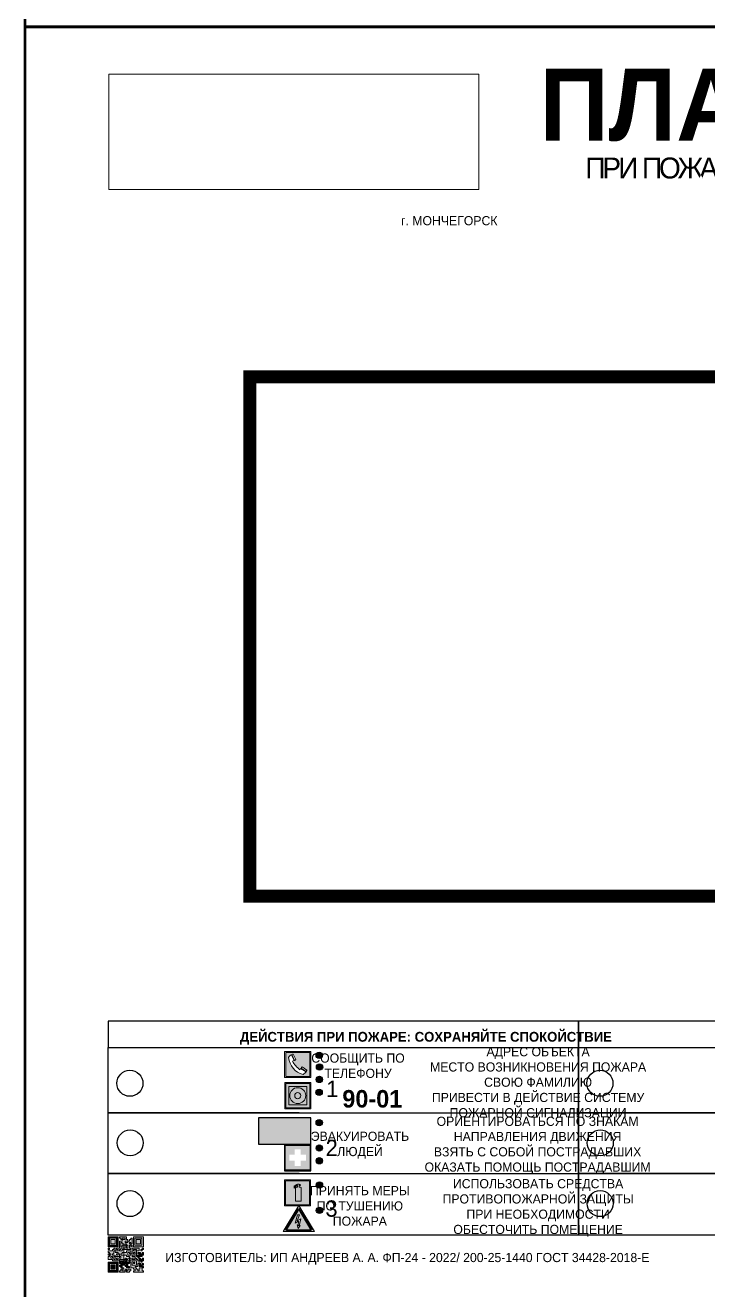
# Model space of a CAD drawing. Header units: millimetres. Extents: x 13810 to 67229, y 12374 to 21950.
# Drawn here: x 36059.4 to 36268.4, y 19095.8 to 19483 of the extents above; entities that cross this region are included whole.
import ezdxf

# ---------------------------------------------------------------- set-up
doc = ezdxf.new("R2010")
doc.units = ezdxf.units.MM
doc.styles.add('обычный', font='arial.ttf')
picture_1 = doc.add_image_def('image1.jpg', size_in_pixel=(337, 105))

# ---------------------------------------------------------------- blocks, each defined once
blk = doc.blocks.new('A$C3E6D3DDE')
at = {"lineweight": 5}
h = blk.add_hatch(color=40, dxfattribs=at)
h.paths.add_polyline_path([(24.1, 1.45), (16.46, -11.35), (31.74, -11.35)])
h.paths.add_polyline_path([(24.09, -0.46), (30.03, -10.41), (18.14, -10.41)], flags=16)
h.paths.add_polyline_path([(24.54, -3.08), (23.41, -6.02), (25.13, -5.01), (24.33, -8.5), (24.82, -8.27), (23.79, -9.86), (23.4, -8.04), (23.8, -8.43), (24.04, -6.29), (22.39, -7.25), (23.44, -3.08)], flags=0)
h = blk.add_hatch(color=256, dxfattribs=at)
h.paths.add_polyline_path([(24.37, 0.03, 0.567511), (23.82, 0.03), (17.59, -10.4, 0.582454), (17.86, -10.88), (30.32, -10.88, 0.582149), (30.6, -10.4)])
h.paths.add_polyline_path([(24.09, -0.46), (18.14, -10.41), (30.03, -10.41)], flags=16)
h.paths.add_polyline_path([(24.54, -3.08), (23.41, -6.02), (25.13, -5.01), (24.33, -8.5), (24.82, -8.27), (23.79, -9.86), (23.4, -8.04), (23.8, -8.43), (24.04, -6.29), (22.39, -7.25), (23.44, -3.08)], flags=0)
h = blk.add_hatch(color=40, dxfattribs=at)
h.paths.add_polyline_path([(24.09, -0.46), (18.14, -10.41), (30.03, -10.41)])
h.paths.add_polyline_path([(24.82, -8.27), (23.79, -9.86), (23.4, -8.04), (23.8, -8.43), (24.04, -6.29), (22.39, -7.25), (23.44, -3.08), (24.54, -3.08), (23.41, -6.02), (25.13, -5.01), (24.33, -8.5)], flags=16)
at = {"color": 40, "lineweight": 5}
for p, q in [((16.46, -11.35), (24.1, 1.45)), ((24.1, 1.45), (31.74, -11.35))]:
    blk.add_line(p, q, dxfattribs=at)
at = {"lineweight": 5}
for p, q in [((17.59, -10.4), (23.82, 0.03)), ((24.37, 0.03), (30.6, -10.4)), ((18.14, -10.41), (24.09, -0.46)), ((23.44, -3.08), (22.39, -7.25)), ((23.41, -6.02), (24.54, -3.08)), ((25.13, -5.01), (23.41, -6.02)), ((24.54, -3.08), (23.44, -3.08)), ((24.09, -0.46), (30.03, -10.41)), ((24.33, -8.5), (25.13, -5.01)), ((17.86, -10.88), (30.32, -10.88)), ((18.14, -10.41), (30.03, -10.41)), ((22.39, -7.25), (24.04, -6.29)), ((23.8, -8.43), (23.4, -8.04)), ((23.4, -8.04), (23.79, -9.86)), ((23.79, -9.86), (24.82, -8.27)), ((24.04, -6.29), (23.8, -8.43)), ((24.82, -8.27), (24.33, -8.5))]:
    blk.add_line(p, q, dxfattribs=at)
at = {"color": 50, "lineweight": 5}
blk.add_line((31.74, -11.35), (16.46, -11.35), dxfattribs=at)
blk = doc.blocks.new('A$C456E1F9C')
at = {"lineweight": 5}
h = blk.add_hatch(color=242, dxfattribs=at)
h.paths.add_polyline_path([(0.51, -1.47), (0.51, -13.26), (12.29, -13.26), (12.29, -1.47)])
h.paths.add_polyline_path([(5.42, -4.95, -0.254479), (4.78, -5.4), (3.52, -2.53, -0.209735), (4.23, -2.4)], flags=16)
h.paths.add_polyline_path([(8.53, -8.6), (10.87, -10.17), (10.54, -10.76), (8.03, -9.13, -0.192251)], flags=16)
h.paths.add_polyline_path([(4.61, -5.49, 0.005518), (3.87, -5.72, 0.128647), (7.49, -10.01, 0.00809), (7.83, -9.33), (10.47, -10.97, -0.16736), (8.99, -12.25, -0.327862), (1.95, -3.95, -0.166952), (3.36, -2.62)], flags=16)
at = {"color": 242, "lineweight": 5}
for p, q in [((0, -13.77), (0, -0.97)), ((12.8, -0.97), (0, -0.97)), ((4.61, -5.49), (3.36, -2.62)), ((3.52, -2.53), (4.78, -5.4)), ((4.23, -2.4), (5.42, -4.95)), ((12.8, -13.77), (12.8, -0.97)), ((7.83, -9.33), (10.47, -10.97)), ((8.03, -9.13), (10.54, -10.76)), ((10.81, -10.12), (8.53, -8.6)), ((10.54, -10.76), (10.8, -10.3)), ((10.8, -10.3), (10.81, -10.12)), ((0, -13.77), (12.8, -13.77))]:
    blk.add_line(p, q, dxfattribs=at)
blk.add_lwpolyline([(0.51, -1.47), (12.29, -1.47), (12.29, -13.26), (0.51, -13.26)], close=True, dxfattribs=at)
for centre, radius, start, end in [((4.59, -5.34), 2.99, 114.28453, 152.19739), ((11.12, -3.31), 9.19, 183.99153, 256.60086), ((4.02, -3.27), 0.891, 76.32839, 123.70924), ((14.98, -39.1), 35.17, 107.14873, 108.41345), ((13.86, -0.94), 11.08, 205.55365, 234.87622), ((4.68, -4.59), 0.824, 276.9621, 334.07228), ((-13.31, 0.8), 23.44, 332.54871, 334.40268), ((8.94, -9.5), 0.989, 114.40924, 157.93883), ((7.87, -9.46), 3, 291.92908, 329.9329)]:
    blk.add_arc(centre, radius, start, end, dxfattribs=at)
blk = doc.blocks.new('A$C54414219')
at = {"true_color": 0xffffff}
h = blk.add_hatch(color=7, dxfattribs=at)
h.paths.add_polyline_path([(2.39, -9.45), (2.39, -18.3), (11.23, -18.3), (11.23, -9.45)], flags=0)
h.paths.add_polyline_path([(10.71, -13.87, -1), (2.92, -13.87, -1)], flags=0)
h.paths.add_polyline_path([(8.3, -13.87, -1), (5.33, -13.87, -1)], flags=0)
h.paths.add_polyline_path([(0.41, -7.47), (0.41, -20.27), (13.21, -20.27), (13.21, -7.47)])
h.paths.add_polyline_path([(0.92, -19.77), (12.71, -19.77), (12.71, -7.98), (0.92, -7.98)], flags=16)
h.paths.add_polyline_path([(11.23, -9.45), (11.23, -18.3), (2.39, -18.3), (2.39, -9.45)], flags=0)
at = {"lineweight": 5}
h = blk.add_hatch(color=242, dxfattribs=at)
h.paths.add_polyline_path([(12.71, -7.98), (0.92, -7.98), (0.92, -19.77), (12.71, -19.77)])
h.paths.add_polyline_path([(11.23, -18.3), (2.39, -18.3), (2.39, -9.45), (11.23, -9.45)], flags=16)
h.paths.add_polyline_path([(10.71, -13.87, -1), (2.92, -13.87, -1)], flags=0)
h.paths.add_polyline_path([(8.3, -13.87, -1), (5.33, -13.87, -1)], flags=0)
at = {"true_color": 0xffffff}
h = blk.add_hatch(color=7, dxfattribs=at)
h.paths.add_polyline_path([(2.39, -9.45), (2.39, -18.3), (11.23, -18.3), (11.23, -9.45)])
h.paths.add_polyline_path([(10.71, -13.87, -1), (2.92, -13.87, -1)], flags=16)
h.paths.add_polyline_path([(8.3, -13.87, -1), (5.33, -13.87, -1)], flags=0)
at = {"lineweight": 5}
h = blk.add_hatch(color=242, dxfattribs=at)
h.paths.add_polyline_path([(2.92, -13.87, 1), (10.71, -13.87, 1)])
h.paths.add_polyline_path([(8.3, -13.87, -1), (5.33, -13.87, -1)], flags=16)
at = {"color": 242, "lineweight": 5}
for p, q in [((0.41, -20.27), (0.41, -7.47)), ((0.41, -7.47), (13.21, -7.47)), ((0.41, -7.47), (13.21, -7.47)), ((13.21, -20.27), (13.21, -7.47)), ((0.41, -20.27), (13.21, -20.27))]:
    blk.add_line(p, q, dxfattribs=at)
for points in [[(0.92, -7.98), (12.71, -7.98), (12.71, -19.77), (0.92, -19.77)], [(2.39, -9.45), (11.23, -9.45), (11.23, -18.3), (2.39, -18.3)]]:
    blk.add_lwpolyline(points, close=True, dxfattribs=at)
for radius in [3.89, 1.49]:
    blk.add_circle((6.81, -13.87), radius, dxfattribs=at)
blk = doc.blocks.new('A$C32E8229D')
at = {"true_color": 0xffffff}
blk.add_hatch(color=7, dxfattribs=at).paths.add_polyline_path([(0, 0), (0, -8), (16, -8), (16, 0)])
h = blk.add_hatch(color=126)
h.paths.add_polyline_path([(0.2, -0.2), (15.8, -0.2), (15.8, -7.8), (0.2, -7.8)])
h.paths.add_polyline_path([(13.49, -2.05), (12.08, -2.05), (11.37, -2.63, 0.162397), (11.29, -2.84), (11.29, -3.63), (10.35, -3.63), (10.35, -4.05), (11.68, -4.05), (11.68, -3.48), (12.26, -4.28), (11.29, -5.1), (11.29, -6.78), (11.85, -6.78), (11.85, -5.44), (12.8, -4.64), (12.8, -5.94), (14.46, -5.94), (14.46, -5.39), (13.45, -5.39), (13.45, -3.97), (12.46, -2.59), (13.15, -2.59), (13.69, -3.34), (14.18, -3)], flags=16)
h.paths.add_polyline_path([(10.74, -1.82, 1), (11.8, -1.82, 1)], flags=16)
h.paths.add_polyline_path([(9.39, -3.59), (5.99, -3.59), (6.56, -3.03), (5.91, -3.03), (5.1, -3.83), (5.91, -4.64), (6.56, -4.64), (5.99, -4.09), (9.39, -4.09)], flags=16)
h.paths.add_polyline_path([(4.29, -1.08), (1.72, -1.08), (1.72, -6.6), (4.29, -6.6)], flags=16)
at = {"color": 126}
blk.add_lwpolyline([(16, -8), (0, -8), (0, 0), (16, 0)], close=True, dxfattribs=at)
blk = doc.blocks.new('A$C18900ED3')
h = blk.add_hatch(color=126)
h.paths.add_polyline_path([(-0.18, -0.18), (-7.02, -0.18), (-7.02, -7.02), (-0.18, -7.02)])
h.paths.add_polyline_path([(-5.89, -4.46), (-5.89, -2.77), (-4.46, -2.77), (-4.46, -1.31), (-2.77, -1.31), (-2.77, -2.77), (-1.33, -2.77), (-1.33, -4.46), (-2.77, -4.46), (-2.77, -5.89), (-4.46, -5.89), (-4.46, -4.46)], flags=16)
at = {"color": 126}
for p, q in [((-7.2, 0), (-7.2, -7.2)), ((0, 0), (-7.2, 0)), ((0, -7.2), (0, 0)), ((-7.02, -7.02), (-7.02, -0.18)), ((-7.02, -0.18), (-0.18, -0.18)), ((-0.18, -0.18), (-0.18, -7.02)), ((-7.2, -7.2), (0, -7.2)), ((-0.18, -7.02), (-7.02, -7.02))]:
    blk.add_line(p, q, dxfattribs=at)
blk = doc.blocks.new('A$C3AD82952')
at = {"true_color": 0xf5f5ff}
h = blk.add_hatch(color=7, dxfattribs=at)
h.dxf.hatch_style = 1
h.paths.add_polyline_path([(8.21, 8.73, 0.414214), (7.89, 9.05), (7.22, 9.05), (7.22, 9.92), (7.59, 9.92, 1), (7.57, 10.36), (7.22, 10.36), (7.22, 10.6), (6.43, 10.6), (6.43, 10.36), (6.01, 10.36), (4.74, 9.59), (4.74, 8.69), (4.98, 8.73), (4.98, 9.26), (6.12, 9.91), (6.43, 9.91), (6.43, 9.05), (5.76, 9.05, 0.414214), (5.44, 8.73), (5.44, 2.2), (8.21, 2.2)], flags=0)
h.paths.add_polyline_path([(12.8, 12.8), (0, 12.8), (0, 0), (12.8, 0)])
h.paths.add_polyline_path([(0.51, 12.29), (12.29, 12.29), (12.29, 0.51), (0.51, 0.51)], flags=16)
h.paths.add_polyline_path([(4.74, 9.59), (6.01, 10.36), (6.43, 10.36), (6.43, 10.6), (7.22, 10.6), (7.22, 10.36), (7.59, 10.36, -0.94586), (7.59, 9.92), (7.22, 9.92), (7.22, 9.05), (7.89, 9.05, -0.414214), (8.21, 8.73), (8.21, 2.2), (5.44, 2.2), (5.44, 8.73, -0.414214), (5.76, 9.05), (6.43, 9.05), (6.43, 9.91), (6.12, 9.91), (4.98, 9.26), (4.98, 8.73), (4.74, 8.69)], flags=0)
h = blk.add_hatch(color=242)
h.dxf.hatch_style = 1
h.paths.add_polyline_path([(12.29, 12.29), (0.51, 12.29), (0.51, 0.51), (12.29, 0.51)])
h.paths.add_polyline_path([(4.74, 8.69), (4.74, 9.59), (6.01, 10.36), (6.43, 10.36), (6.43, 10.6), (7.22, 10.6), (7.22, 10.36), (7.59, 10.36, -0.94586), (7.59, 9.92), (7.22, 9.92), (7.22, 9.05), (7.89, 9.05, -0.414214), (8.21, 8.73), (8.21, 2.2), (5.44, 2.2), (5.44, 8.73, -0.414214), (5.76, 9.05), (6.43, 9.05), (6.43, 9.91), (6.12, 9.91), (4.98, 9.26), (4.98, 8.73)], flags=16)
h = blk.add_hatch(color=7, dxfattribs=at)
h.dxf.hatch_style = 1
h.paths.add_polyline_path([(8.21, 8.73, 0.414214), (7.89, 9.05), (7.22, 9.05), (7.22, 9.92), (7.59, 9.92, 1), (7.57, 10.36), (7.22, 10.36), (7.22, 10.6), (6.43, 10.6), (6.43, 10.36), (6.01, 10.36), (4.74, 9.59), (4.74, 8.69), (4.98, 8.73), (4.98, 9.26), (6.12, 9.91), (6.43, 9.91), (6.43, 9.05), (5.76, 9.05, 0.414214), (5.44, 8.73), (5.44, 2.2), (8.21, 2.2)])
at = {"color": 242, "lineweight": 5}
for p, q in [((0, 0), (0, 12.8)), ((0, 12.8), (12.8, 12.8)), ((12.8, 0), (12.8, 12.8)), ((6.01, 10.36), (4.74, 9.59)), ((4.74, 9.59), (4.74, 8.69)), ((4.74, 8.69), (4.98, 8.73)), ((4.98, 9.26), (6.12, 9.91)), ((4.98, 8.73), (4.98, 9.26)), ((5.44, 2.2), (5.44, 8.73)), ((5.76, 9.05), (6.43, 9.05)), ((6.01, 10.36), (6.43, 10.36)), ((6.12, 9.91), (6.43, 9.91)), ((7.22, 10.6), (6.43, 10.6)), ((6.43, 10.6), (6.43, 10.36)), ((6.43, 9.91), (6.43, 9.05)), ((7.22, 10.36), (7.22, 10.6)), ((7.59, 10.36), (7.22, 10.36)), ((7.22, 9.05), (7.22, 9.92)), ((7.59, 9.92), (7.22, 9.92)), ((7.89, 9.05), (7.22, 9.05)), ((8.21, 2.2), (8.21, 8.73)), ((0, 0), (12.8, 0)), ((5.44, 2.2), (8.21, 2.2))]:
    blk.add_line(p, q, dxfattribs=at)
blk.add_lwpolyline([(0.51, 12.29), (12.29, 12.29), (12.29, 0.51), (0.51, 0.51)], close=True, dxfattribs=at)
for centre, radius, start, end in [((5.76, 8.73), 0.32, 90, 180), ((7.58, 10.14), 0.223, 273.18746, 86.81254), ((7.89, 8.73), 0.32, 0, 90)]:
    blk.add_arc(centre, radius, start, end, dxfattribs=at)
blk = doc.blocks.new('QR')
at = {"lineweight": 0}
h = blk.add_hatch(color=256, dxfattribs=at)
h.dxf.hatch_style = 1
h.paths.add_polyline_path([(9241.16, 2687.38), (9242.01, 2687.38), (9242.01, 2687.83), (9241.59, 2687.83), (9241.59, 2688.68), (9239.45, 2688.68), (9239.45, 2688.25), (9239.86, 2688.25), (9239.86, 2687.83), (9240.29, 2687.83), (9240.29, 2688.25), (9241.16, 2688.25), (9241.16, 2687.83), (9240.29, 2687.83), (9240.29, 2687.38), (9239.45, 2687.38), (9239.45, 2685.22), (9238.57, 2685.22), (9238.57, 2684.8), (9239.02, 2684.8), (9239.02, 2684.37), (9238.13, 2684.37), (9238.13, 2683.92), (9239.02, 2683.92), (9239.02, 2683.5), (9239.44, 2683.5), (9239.44, 2682.64), (9239.87, 2682.64), (9239.87, 2682.18), (9239.44, 2682.18), (9239.44, 2682.64), (9238.13, 2682.64), (9238.13, 2681.76), (9237.71, 2681.76), (9237.71, 2682.64), (9238.13, 2682.64), (9238.13, 2683.07), (9237.27, 2683.07), (9237.27, 2683.51), (9237.71, 2683.51), (9237.71, 2684.37), (9238.13, 2684.37), (9238.13, 2685.22), (9237.71, 2685.22), (9237.71, 2684.8), (9237.28, 2684.8), (9237.28, 2684.38), (9235.98, 2684.38), (9235.98, 2683.92), (9236.4, 2683.92), (9236.4, 2683.49), (9236.84, 2683.49), (9236.84, 2683.07), (9236.4, 2683.07), (9236.4, 2682.64), (9235.98, 2682.64), (9235.98, 2681.76), (9237.29, 2681.76), (9237.29, 2681.33), (9239.43, 2681.33), (9239.43, 2681.76), (9240.74, 2681.76), (9240.74, 2683.05), (9239.87, 2683.05), (9239.87, 2683.5), (9240.29, 2683.5), (9240.29, 2683.91), (9240.74, 2683.91), (9240.74, 2684.81), (9240.29, 2684.81), (9240.29, 2684.79), (9240.29, 2684.37), (9239.45, 2684.37), (9239.45, 2684.8), (9239.87, 2684.8), (9239.87, 2685.21), (9240.74, 2685.21), (9240.74, 2686.1), (9240.29, 2686.1), (9240.29, 2685.64), (9239.86, 2685.64), (9239.86, 2686.95), (9240.29, 2686.95), (9240.29, 2686.52), (9240.74, 2686.52), (9240.74, 2686.1), (9241.16, 2686.1), (9241.16, 2686.53), (9241.59, 2686.53), (9241.59, 2686.1), (9242.02, 2686.1), (9242.02, 2685.21), (9241.59, 2685.21), (9241.59, 2686.1), (9241.16, 2686.1), (9241.16, 2685.21), (9240.74, 2685.21), (9240.74, 2684.81), (9242.89, 2684.81), (9242.89, 2685.22), (9242.47, 2685.22), (9242.47, 2686.11), (9242.89, 2686.11), (9242.89, 2686.52), (9242.46, 2686.52), (9242.46, 2686.95), (9242.89, 2686.95), (9242.89, 2686.52), (9243.32, 2686.52), (9243.32, 2688.26), (9242.9, 2688.26), (9242.9, 2687.83), (9242.47, 2687.83), (9242.47, 2687.38), (9242.01, 2687.38), (9242.01, 2686.94), (9241.16, 2686.94)])
h.paths.add_polyline_path([(9239.02, 2682.18), (9239.02, 2681.76), (9238.54, 2681.76), (9238.54, 2682.18)], flags=16)
h.paths.add_polyline_path([(9237.27, 2682.65), (9237.27, 2682.19), (9236.83, 2682.19), (9236.83, 2682.65)], flags=16)
h = blk.add_hatch(color=256, dxfattribs=at)
h.dxf.hatch_style = 1
h.paths.add_polyline_path([(9238.15, 2687.83), (9236.83, 2687.83), (9236.83, 2686.52), (9238.15, 2686.52)], flags=0)
h.paths.add_polyline_path([(9239.01, 2685.65), (9239.01, 2688.68), (9235.98, 2688.68), (9235.98, 2685.65)])
h.paths.add_polyline_path([(9236.41, 2686.1), (9236.41, 2688.26), (9238.56, 2688.26), (9238.56, 2686.1)], flags=16)
h.paths.add_polyline_path([(9236.83, 2686.52), (9236.83, 2687.83), (9238.15, 2687.83), (9238.15, 2686.52)], flags=0)
h = blk.add_hatch(color=256, dxfattribs=at)
h.dxf.hatch_style = 1
h.paths.add_polyline_path([(9238.15, 2686.52), (9238.15, 2687.83), (9236.83, 2687.83), (9236.83, 2686.52)])
h.paths.add_polyline_path([(9245.91, 2686.52), (9245.91, 2687.83), (9244.59, 2687.83), (9244.59, 2686.52)], flags=0)
h.paths.add_polyline_path([(9246.77, 2685.65), (9246.77, 2688.68), (9243.74, 2688.68), (9243.74, 2685.65)])
h.paths.add_polyline_path([(9244.17, 2686.1), (9244.17, 2688.26), (9246.32, 2688.26), (9246.32, 2686.1)], flags=16)
h.paths.add_polyline_path([(9244.59, 2686.52), (9244.59, 2687.83), (9245.91, 2687.83), (9245.91, 2686.52)], flags=0)
h = blk.add_hatch(color=256, dxfattribs=at)
h.dxf.hatch_style = 1
h.paths.add_polyline_path([(9240.75, 2681.76), (9240.75, 2681.35), (9241.17, 2681.35), (9241.17, 2681.76)])
h.paths.add_polyline_path([(9241.6, 2682.18), (9241.17, 2682.18), (9241.17, 2681.76), (9241.6, 2681.76)])
h.paths.add_polyline_path([(9242.47, 2681.34), (9242.47, 2682.19), (9242.02, 2682.19), (9242.02, 2681.76), (9241.6, 2681.76), (9241.6, 2681.34)])
h.paths.add_polyline_path([(9239.87, 2678.3), (9239.44, 2678.3), (9239.44, 2677.89), (9241.17, 2677.89), (9241.17, 2678.3), (9240.28, 2678.3), (9240.28, 2678.73), (9239.87, 2678.73)])
h.paths.add_polyline_path([(9240.75, 2678.73), (9240.75, 2679.19), (9240.28, 2679.19), (9240.28, 2678.73)])
h.paths.add_polyline_path([(9241.6, 2678.73), (9241.17, 2678.73), (9241.17, 2678.3), (9241.6, 2678.3)])
h.paths.add_polyline_path([(9242.02, 2678.3), (9241.6, 2678.3), (9241.6, 2677.89), (9242.48, 2677.89), (9242.48, 2678.31), (9242.9, 2678.31), (9242.9, 2678.73), (9242.02, 2678.73)])
h.paths.add_polyline_path([(9246.36, 2684.37), (9246.36, 2684.79), (9245.93, 2684.79), (9245.93, 2684.37)])
h.paths.add_polyline_path([(9246.78, 2685.2), (9246.36, 2685.2), (9246.36, 2684.79), (9246.78, 2684.79)])
h.paths.add_polyline_path([(9245.91, 2687.83), (9244.59, 2687.83), (9244.59, 2686.52), (9245.91, 2686.52)])
h = blk.add_hatch(color=256, dxfattribs=at)
h.dxf.hatch_style = 1
h.paths.add_polyline_path([(9243.32, 2686.11), (9242.89, 2686.11), (9242.89, 2685.64), (9243.32, 2685.64)])
h.paths.add_polyline_path([(9239.02, 2683.07), (9239.02, 2683.5), (9238.56, 2683.5), (9238.56, 2683.07)])
h.paths.add_polyline_path([(9236.4, 2684.8), (9236.4, 2685.22), (9235.98, 2685.22), (9235.98, 2684.8)])
h.paths.add_polyline_path([(9236.4, 2683.07), (9236.4, 2683.49), (9235.98, 2683.49), (9235.98, 2683.07)])
h = blk.add_hatch(color=256, dxfattribs=at)
h.dxf.hatch_style = 1
h.paths.add_polyline_path([(9243.32, 2682.64), (9243.32, 2683.07), (9244.62, 2683.07), (9244.62, 2684.37), (9243.74, 2684.37), (9243.74, 2684.8), (9244.62, 2684.8), (9244.62, 2684.37), (9245.48, 2684.37), (9245.48, 2685.22), (9243.32, 2685.22), (9243.32, 2683.5), (9242.89, 2683.5), (9242.89, 2683.06), (9242.01, 2683.06), (9242.01, 2683.91), (9242.47, 2683.91), (9242.47, 2683.5), (9242.89, 2683.5), (9242.89, 2684.38), (9241.59, 2684.38), (9241.59, 2683.91), (9240.74, 2683.91), (9240.74, 2683.05), (9241.59, 2683.05), (9241.59, 2682.64), (9242.47, 2682.64), (9242.47, 2682.19), (9242.91, 2682.19), (9242.91, 2681.34), (9242.48, 2681.34), (9242.48, 2680.91), (9242.91, 2680.91), (9242.91, 2679.17), (9243.75, 2679.17), (9243.75, 2678.73), (9244.2, 2678.73), (9244.2, 2678.3), (9243.75, 2678.3), (9243.75, 2677.88), (9246.78, 2677.88), (9246.78, 2678.3), (9246.35, 2678.3), (9246.35, 2679.19), (9245.48, 2679.19), (9245.48, 2678.31), (9245.05, 2678.31), (9245.05, 2678.73), (9244.62, 2678.73), (9244.62, 2679.19), (9244.2, 2679.19), (9244.2, 2679.61), (9245.05, 2679.61), (9245.05, 2680.46), (9245.48, 2680.46), (9245.48, 2681.34), (9245.04, 2681.34), (9245.04, 2681.76), (9244.63, 2681.76), (9244.63, 2682.19), (9244.21, 2682.19), (9244.21, 2681.76), (9243.32, 2681.76), (9243.32, 2682.19), (9244.21, 2682.19), (9244.21, 2682.64)])
h.paths.add_polyline_path([(9243.75, 2683.49), (9243.75, 2683.92), (9244.21, 2683.92), (9244.21, 2683.49)], flags=16)
h.paths.add_polyline_path([(9243.32, 2681.34), (9244.63, 2681.34), (9244.63, 2680.04), (9243.32, 2680.04)], flags=16)
h.paths.add_polyline_path([(9243.76, 2680.89), (9244.18, 2680.89), (9244.18, 2680.48), (9243.76, 2680.48)], flags=0)
h = blk.add_hatch(color=256, dxfattribs=at)
h.dxf.hatch_style = 1
h.paths.add_polyline_path([(9246.36, 2683.07), (9246.78, 2683.07), (9246.78, 2683.92), (9246.36, 2683.92), (9246.36, 2683.49), (9245.92, 2683.49), (9245.92, 2683.92), (9245.06, 2683.92), (9245.06, 2683.49), (9245.48, 2683.49), (9245.48, 2683.07), (9244.62, 2683.07), (9244.62, 2682.65), (9245.05, 2682.65), (9245.05, 2682.18), (9245.48, 2682.18), (9245.48, 2682.65), (9246.36, 2682.65)])
h.paths.add_polyline_path([(9246.78, 2682.18), (9246.36, 2682.18), (9246.36, 2681.75), (9245.92, 2681.75), (9245.92, 2682.18), (9245.48, 2682.18), (9245.48, 2681.34), (9245.48, 2681.34), (9245.94, 2681.34), (9245.94, 2680.91), (9246.36, 2680.91), (9246.36, 2681.34), (9246.78, 2681.34)])
h = blk.add_hatch(color=256, dxfattribs=at)
h.dxf.hatch_style = 1
h.paths.add_polyline_path([(9235.98, 2680.9), (9235.98, 2677.86), (9239.02, 2677.86), (9239.02, 2680.9)])
h.paths.add_polyline_path([(9238.57, 2680.48), (9238.57, 2678.32), (9236.41, 2678.32), (9236.41, 2680.48)], flags=16)
h.paths.add_polyline_path([(9238.15, 2680.05), (9238.15, 2678.74), (9236.83, 2678.74), (9236.83, 2680.05)], flags=0)
h = blk.add_hatch(color=256, dxfattribs=at)
h.dxf.hatch_style = 1
h.paths.add_polyline_path([(9238.15, 2680.05), (9236.83, 2680.05), (9236.83, 2678.74), (9238.15, 2678.74)])
h = blk.add_hatch(color=256, dxfattribs=at)
h.dxf.hatch_style = 1
h.paths.add_polyline_path([(9242.02, 2680.46), (9242.48, 2680.46), (9242.48, 2680.91), (9241.58, 2680.91), (9241.58, 2681.35), (9241.17, 2681.35), (9241.17, 2680.91), (9240.75, 2680.91), (9240.75, 2681.33), (9239.43, 2681.33), (9239.43, 2680.46), (9239.86, 2680.46), (9239.86, 2680.92), (9240.3, 2680.92), (9240.3, 2680.46), (9239.86, 2680.46), (9239.86, 2680.04), (9239.44, 2680.04), (9239.44, 2679.62), (9239.86, 2679.62), (9239.86, 2679.19), (9240.29, 2679.19), (9240.29, 2680.03), (9241.18, 2680.03), (9241.18, 2680.47), (9241.6, 2680.47), (9241.6, 2680.03), (9241.18, 2680.03), (9241.18, 2679.61), (9241.6, 2679.61), (9241.6, 2679.19), (9242.47, 2679.19), (9242.47, 2679.6), (9242.02, 2679.6)])
h = blk.add_hatch(color=256, dxfattribs=at)
h.dxf.hatch_style = 1
h.paths.add_polyline_path([(9244.18, 2680.48), (9244.18, 2680.89), (9243.76, 2680.89), (9243.76, 2680.48)])
h = blk.add_hatch(color=256, dxfattribs=at)
h.dxf.hatch_style = 1
h.paths.add_polyline_path([(9245.93, 2680.04), (9245.93, 2680.46), (9245.48, 2680.46), (9245.48, 2679.62), (9246.35, 2679.62), (9246.35, 2680.04)])
h.paths.add_polyline_path([(9246.78, 2680.04), (9246.78, 2680.46), (9246.35, 2680.46), (9246.35, 2680.04)])
h.paths.add_polyline_path([(9246.78, 2679.18), (9246.78, 2679.62), (9246.35, 2679.62), (9246.35, 2679.18)])
for points in [[(9237.71, 2685.22), (9238.13, 2685.22), (9238.13, 2684.37), (9237.71, 2684.37), (9237.71, 2683.51), (9237.27, 2683.51), (9237.27, 2683.07), (9238.13, 2683.07), (9238.13, 2682.64), (9237.71, 2682.64), (9237.71, 2681.76), (9238.13, 2681.76), (9238.13, 2682.64), (9239.44, 2682.64), (9239.44, 2683.5), (9239.02, 2683.5), (9239.02, 2683.07), (9238.56, 2683.07), (9238.56, 2683.5), (9239.02, 2683.5), (9239.02, 2683.92), (9238.13, 2683.92), (9238.13, 2684.37), (9239.02, 2684.37), (9239.02, 2684.8), (9238.57, 2684.8), (9238.57, 2685.22), (9239.45, 2685.22), (9239.45, 2687.38), (9240.29, 2687.38), (9240.29, 2687.83), (9239.86, 2687.83), (9239.86, 2688.25), (9239.45, 2688.25), (9239.45, 2688.68), (9241.59, 2688.68), (9241.59, 2687.83), (9242.01, 2687.83), (9242.01, 2687.38), (9242.47, 2687.38), (9242.47, 2687.83), (9242.9, 2687.83), (9242.9, 2688.26), (9243.32, 2688.26), (9243.32, 2686.52), (9242.89, 2686.52), (9242.89, 2686.11), (9243.32, 2686.11), (9243.32, 2685.64), (9242.89, 2685.64), (9242.89, 2686.11), (9242.47, 2686.11), (9242.47, 2685.22), (9242.89, 2685.22), (9242.89, 2684.81), (9240.74, 2684.81), (9240.74, 2683.91), (9241.59, 2683.91), (9241.59, 2684.38), (9242.89, 2684.38), (9242.89, 2683.5), (9242.47, 2683.5), (9242.47, 2683.91), (9242.01, 2683.91), (9242.01, 2683.06), (9242.89, 2683.06), (9242.89, 2683.5), (9243.32, 2683.5), (9243.32, 2685.22), (9245.48, 2685.22), (9245.48, 2684.37), (9244.62, 2684.37), (9244.62, 2683.07), (9245.48, 2683.07), (9245.48, 2683.49), (9245.06, 2683.49), (9245.06, 2683.92), (9245.92, 2683.92), (9245.92, 2683.49), (9246.36, 2683.49), (9246.36, 2683.92), (9246.78, 2683.92), (9246.78, 2683.07), (9246.36, 2683.07), (9246.36, 2682.65), (9245.48, 2682.65), (9245.48, 2682.18), (9245.92, 2682.18), (9245.92, 2681.75), (9246.36, 2681.75), (9246.36, 2682.18), (9246.78, 2682.18), (9246.78, 2681.34), (9246.36, 2681.34), (9246.36, 2680.91), (9245.94, 2680.91), (9245.94, 2681.34), (9245.48, 2681.34), (9245.48, 2680.46), (9245.93, 2680.46), (9245.93, 2680.04), (9246.35, 2680.04), (9246.35, 2680.46), (9246.78, 2680.46), (9246.78, 2680.04), (9246.78, 2680.04), (9246.35, 2680.04), (9246.35, 2679.62), (9246.78, 2679.62), (9246.78, 2679.18), (9246.35, 2679.18), (9246.35, 2678.3), (9246.78, 2678.3), (9246.78, 2677.88), (9243.75, 2677.88), (9243.75, 2678.3), (9244.2, 2678.3), (9244.2, 2678.73), (9243.75, 2678.73), (9243.75, 2679.17), (9242.91, 2679.17), (9242.91, 2680.91), (9242.48, 2680.91), (9242.48, 2680.46), (9242.02, 2680.46), (9242.02, 2679.6), (9242.47, 2679.6), (9242.47, 2679.19), (9241.6, 2679.19), (9241.6, 2679.61), (9241.18, 2679.61), (9241.18, 2680.03), (9240.29, 2680.03), (9240.29, 2679.19), (9240.75, 2679.19), (9240.75, 2678.73), (9240.28, 2678.73), (9240.28, 2678.3), (9241.17, 2678.3), (9241.17, 2678.73), (9241.6, 2678.73), (9241.6, 2678.3), (9242.02, 2678.3), (9242.02, 2678.73), (9242.9, 2678.73), (9242.9, 2678.31), (9242.48, 2678.31), (9242.48, 2677.89), (9241.6, 2677.89), (9241.6, 2678.3), (9241.17, 2678.3), (9241.17, 2677.89), (9239.44, 2677.89), (9239.44, 2678.3), (9239.87, 2678.3), (9239.87, 2678.73), (9240.28, 2678.73), (9240.28, 2679.19), (9240.29, 2679.19), (9239.86, 2679.19), (9239.86, 2679.62), (9239.44, 2679.62), (9239.44, 2680.04), (9239.86, 2680.04), (9239.86, 2680.46), (9239.43, 2680.46), (9239.43, 2681.33), (9237.29, 2681.33), (9237.29, 2681.76), (9235.98, 2681.76), (9235.98, 2682.64), (9236.4, 2682.64), (9236.4, 2683.07), (9235.98, 2683.07), (9235.98, 2683.49), (9236.4, 2683.49), (9236.4, 2683.92), (9235.98, 2683.92), (9235.98, 2684.38), (9237.28, 2684.38), (9237.28, 2684.8), (9237.71, 2684.8), (9237.71, 2685.22), (9237.92, 2685.22)], [(9240.74, 2685.21), (9239.87, 2685.21), (9239.87, 2684.8), (9239.45, 2684.8), (9239.45, 2684.37), (9240.29, 2684.37), (9240.29, 2684.79), (9240.29, 2684.81), (9240.74, 2684.81), (9240.74, 2685.21), (9239.87, 2685.21)], [(9240.74, 2686.1), (9240.74, 2686.52), (9240.29, 2686.52), (9240.29, 2686.95), (9239.86, 2686.95), (9239.86, 2685.64), (9240.29, 2685.64), (9240.29, 2686.1), (9240.74, 2686.1), (9240.74, 2686.52)], [(9240.74, 2683.91), (9240.29, 2683.91), (9240.29, 2683.5), (9239.87, 2683.5), (9239.87, 2683.05), (9240.74, 2683.05), (9240.74, 2683.91)], [(9244.62, 2684.37), (9244.62, 2684.8), (9243.74, 2684.8), (9243.74, 2684.37), (9244.62, 2684.37)], [(9240.74, 2683.05), (9240.74, 2681.76), (9239.43, 2681.76), (9239.43, 2681.33), (9240.75, 2681.33), (9240.75, 2681.35), (9240.75, 2680.91), (9241.17, 2680.91), (9241.17, 2681.35), (9241.58, 2681.35), (9241.58, 2680.91), (9242.48, 2680.91), (9242.48, 2681.34), (9242.91, 2681.34), (9242.91, 2682.19), (9242.47, 2682.19), (9242.47, 2682.64), (9241.59, 2682.64), (9241.59, 2683.05), (9240.74, 2683.05)], [(9239.86, 2680.46), (9239.86, 2680.92), (9240.3, 2680.92), (9240.3, 2680.46), (9239.86, 2680.46)], [(9241.6, 2681.76), (9242.02, 2681.76), (9242.02, 2682.19), (9242.47, 2682.19), (9242.47, 2681.34), (9241.6, 2681.34), (9241.6, 2681.76)], [(9244.62, 2683.07), (9243.32, 2683.07), (9243.32, 2682.64), (9244.21, 2682.64), (9244.21, 2682.19), (9243.32, 2682.19), (9243.32, 2681.76), (9244.21, 2681.76), (9244.21, 2682.19), (9244.63, 2682.19), (9244.63, 2681.76), (9245.04, 2681.76), (9245.04, 2681.34), (9245.48, 2681.34)], [(9245.48, 2680.46), (9245.05, 2680.46), (9245.05, 2679.61), (9244.2, 2679.61), (9244.2, 2679.19), (9244.62, 2679.19), (9244.62, 2678.73), (9245.05, 2678.73), (9245.05, 2678.31), (9245.48, 2678.31), (9245.48, 2679.19), (9246.35, 2679.19), (9246.35, 2679.07)], [(9245.48, 2682.18), (9245.05, 2682.18), (9245.05, 2682.65), (9244.62, 2682.65), (9244.62, 2683.07)], [(9245.48, 2682.18), (9245.48, 2681.34)], [(9246.35, 2679.62), (9245.48, 2679.62), (9245.48, 2680.46)], [(9245.48, 2680.46), (9245.48, 2679.62), (9246.35, 2679.62), (9246.35, 2680.04), (9245.93, 2680.04), (9245.93, 2680.46), (9245.48, 2680.46), (9245.48, 2679.62)], [(9246.35, 2679.62), (9246.35, 2679.18)]]:
    blk.add_lwpolyline(points, dxfattribs=at)
for points in [[(9235.98, 2685.65), (9239.01, 2685.65), (9239.01, 2688.68), (9235.98, 2688.68)], [(9236.41, 2688.26), (9238.56, 2688.26), (9238.56, 2686.1), (9236.41, 2686.1)], [(9236.83, 2687.83), (9238.15, 2687.83), (9238.15, 2686.52), (9236.83, 2686.52)], [(9240.29, 2687.83), (9241.16, 2687.83), (9241.16, 2688.25), (9240.29, 2688.25)], [(9240.29, 2688.25), (9241.16, 2688.25), (9241.16, 2687.83), (9240.29, 2687.83)], [(9242.01, 2687.38), (9241.16, 2687.38), (9241.16, 2686.94), (9242.01, 2686.94)], [(9241.16, 2687.38), (9242.01, 2687.38), (9242.01, 2686.94), (9241.16, 2686.94)], [(9243.74, 2685.65), (9246.77, 2685.65), (9246.77, 2688.68), (9243.74, 2688.68)], [(9244.17, 2688.26), (9246.32, 2688.26), (9246.32, 2686.1), (9244.17, 2686.1)], [(9244.59, 2687.83), (9245.91, 2687.83), (9245.91, 2686.52), (9244.59, 2686.52)], [(9235.98, 2684.8), (9236.4, 2684.8), (9236.4, 2685.22), (9235.98, 2685.22)], [(9236.4, 2683.07), (9236.84, 2683.07), (9236.84, 2683.49), (9236.4, 2683.49)], [(9241.16, 2686.1), (9240.74, 2686.1), (9240.74, 2685.21), (9241.16, 2685.21)], [(9241.16, 2686.53), (9241.59, 2686.53), (9241.59, 2686.1), (9241.16, 2686.1)], [(9241.59, 2686.1), (9242.02, 2686.1), (9242.02, 2685.21), (9241.59, 2685.21)], [(9242.89, 2686.52), (9242.46, 2686.52), (9242.46, 2686.95), (9242.89, 2686.95)], [(9243.75, 2683.92), (9244.21, 2683.92), (9244.21, 2683.49), (9243.75, 2683.49)], [(9245.93, 2684.79), (9246.36, 2684.79), (9246.36, 2684.37), (9245.93, 2684.37)], [(9246.36, 2685.2), (9246.78, 2685.2), (9246.78, 2684.79), (9246.36, 2684.79)], [(9235.98, 2677.86), (9239.02, 2677.86), (9239.02, 2680.9), (9235.98, 2680.9)], [(9236.41, 2680.48), (9238.57, 2680.48), (9238.57, 2678.32), (9236.41, 2678.32)], [(9236.83, 2682.19), (9237.27, 2682.19), (9237.27, 2682.65), (9236.83, 2682.65)], [(9236.83, 2680.05), (9238.15, 2680.05), (9238.15, 2678.74), (9236.83, 2678.74)], [(9238.54, 2682.18), (9239.02, 2682.18), (9239.02, 2681.76), (9238.54, 2681.76)], [(9239.44, 2682.64), (9239.87, 2682.64), (9239.87, 2682.18), (9239.44, 2682.18)], [(9240.75, 2681.76), (9241.17, 2681.76), (9241.17, 2681.35), (9240.75, 2681.35)], [(9241.17, 2682.18), (9241.6, 2682.18), (9241.6, 2681.76), (9241.17, 2681.76)], [(9241.18, 2680.03), (9241.6, 2680.03), (9241.6, 2680.47), (9241.18, 2680.47)], [(9243.32, 2680.04), (9244.63, 2680.04), (9244.63, 2681.34), (9243.32, 2681.34)], [(9243.76, 2680.89), (9244.18, 2680.89), (9244.18, 2680.48), (9243.76, 2680.48)]]:
    blk.add_lwpolyline(points, close=True, dxfattribs=at)

msp = doc.modelspace()

# ---------------------------------------------------------------- hatches: boundary and pattern name
at = {"lineweight": 0}
h = msp.add_hatch(color=256, dxfattribs=at)
h.dxf.hatch_style = 1
h.paths.add_polyline_path([(36148.31, 19167.82, 1), (36150.25, 19167.82, 1)])
h = msp.add_hatch(color=256, dxfattribs=at)
h.dxf.hatch_style = 1
h.paths.add_polyline_path([(36148.42, 19164.24, 1), (36150.35, 19164.24, 1)])
h = msp.add_hatch(color=256, dxfattribs=at)
h.dxf.hatch_style = 1
h.paths.add_polyline_path([(36148.38, 19160.43, 1), (36150.31, 19160.43, 1)])
h = msp.add_hatch(color=256, dxfattribs=at)
h.dxf.hatch_style = 1
h.paths.add_polyline_path([(36148.3, 19156.5, 1), (36150.23, 19156.5, 1)])
h = msp.add_hatch(color=256, dxfattribs=at)
h.dxf.hatch_style = 1
h.paths.add_polyline_path([(36148.31, 19147.23, 1), (36150.24, 19147.23, 1)])
h = msp.add_hatch(color=256, dxfattribs=at)
h.dxf.hatch_style = 1
h.paths.add_polyline_path([(36148.35, 19139.45, 1), (36150.28, 19139.45, 1)])
h = msp.add_hatch(color=256, dxfattribs=at)
h.dxf.hatch_style = 1
h.paths.add_polyline_path([(36148.34, 19135.55, 1), (36150.27, 19135.55, 1)])
h = msp.add_hatch(color=256, dxfattribs=at)
h.dxf.hatch_style = 1
h.paths.add_polyline_path([(36148.4, 19128.13, 1), (36150.33, 19128.13, 1)])
h = msp.add_hatch(color=256, dxfattribs=at)
h.dxf.hatch_style = 1
h.paths.add_polyline_path([(36148.41, 19120.36, 1), (36150.34, 19120.36, 1)])

# ---------------------------------------------------------------- linework, layer by layer
at = {"color": 2, "lineweight": 100}
for points in [[(36059.41, 19877.58), (36659.41, 19877.58), (36659.41, 19482.58), (36059.41, 19482.58)], [(36059.41, 19482.58), (36659.41, 19482.58), (36659.41, 19087.58), (36059.41, 19087.58)]]:
    msp.add_lwpolyline(points, close=True, dxfattribs=at)
at = {"lineweight": 100, "const_width": 4}
for points in [[(36128.1, 19308.37), (36128.1, 19375.44), (36342.15, 19375.44)], [(36370.94, 19375.44), (36629.37, 19375.44), (36629.37, 19216.53), (36128.1, 19216.53), (36128.1, 19258.48)], [(36128.1, 19258.48), (36128.1, 19308.37)]]:
    msp.add_lwpolyline(points, dxfattribs=at)
for points in [[(36084.77, 19170.18), (36228.54, 19170.18), (36228.54, 19178.23), (36084.77, 19178.23)], [(36228.54, 19170.18), (36372.3, 19170.18), (36372.3, 19178.23), (36228.54, 19178.23)], [(36084.77, 19170.18), (36228.54, 19170.18), (36228.54, 19112.78), (36084.77, 19112.78)], [(36228.54, 19170.18), (36372.3, 19170.18), (36372.3, 19112.78), (36228.54, 19112.78)]]:
    msp.add_lwpolyline(points, close=True)
for points in [[(36143.19, 19150.18), (36084.77, 19150.18), (36228.54, 19150.18)], [(36286.95, 19150.18), (36228.54, 19150.18), (36372.3, 19150.18)], [(36143.19, 19131.61), (36084.77, 19131.61), (36228.54, 19131.61)], [(36286.95, 19131.61), (36228.54, 19131.61), (36372.3, 19131.61)]]:
    msp.add_lwpolyline(points)
for centre, radius in [((36149.28, 19167.82), 0.966), ((36091.4, 19159.26), 3.98), ((36149.39, 19164.24), 0.966), ((36235.16, 19159.26), 3.98), ((36149.35, 19160.43), 0.966), ((36149.26, 19156.5), 0.966), ((36149.28, 19147.23), 0.966), ((36091.49, 19141.03), 3.98), ((36235.26, 19141.03), 3.98), ((36149.32, 19139.45), 0.966), ((36149.31, 19135.55), 0.966), ((36149.37, 19128.13), 0.966), ((36091.43, 19122.45), 3.98), ((36235.2, 19122.45), 3.98), ((36149.37, 19120.36), 0.966)]:
    msp.add_circle(centre, radius)

# ---------------------------------------------------------------- block references
for name, p, xscale, yscale, zscale in [('A$C456E1F9C', (36138.72, 19169.64), 0.625, 0.625, 0.625), ('A$C54414219', (36138.47, 19164.15), 0.625, 0.625, 0.625), ('A$C18900ED3', (36146.72, 19140.5), 1.111111111007631, 1.111111111007631, 1.111111111007631), ('A$C3AD82952', (36138.67, 19121.77), 0.625, 0.625, 0.625), ('A$C3E6D3DDE', (36127.96, 19120.96), 0.625, 0.625, 0.625)]:
    msp.add_blockref(name, p, dxfattribs=dict(xscale=xscale, yscale=yscale, zscale=zscale))
at = {"xscale": -1}
msp.add_blockref('A$C32E8229D', (36146.72, 19148.65), dxfattribs=at)
at = {"color": 22, "lineweight": 100, "true_color": 0xbb1e10}
msp.add_blockref('QR', (26848.76, 16423.61), dxfattribs=at)

# ---------------------------------------------------------------- texts
at = {"lineweight": 0, "style": 'обычный'}
for s, insert, char_height, width, attachment_point in [('{\\fProxima Nova Rg|b1|i0|c204|p2;ПЛАН ЭВАКУАЦИИ}', (36216.68, 19469.7), 22, 493.8901, 1), ('\\pi-8.4,l8.4,t8.4;{\\fProxima Nova Rg|b0|i0|c204|p2;г. МОНЧЕГОРСК\\H1.1997x; }', (36189.06, 19423.2), 2.8, 126.6484, 5), ('{\\fProxima Nova Rg|b1|i0|c204|p2;ДЕЙСТВИЯ ПРИ ПОЖАРЕ: СОХРАНЯЙТЕ СПОКОЙСТВИЕ\\H1.6644x; }', (36181.93, 19173.05), 3, 175.1736, 5), ('\\pi-8.4,l8.4,t8.4;{\\fProxima Nova Rg|b0|i0|c204|p2;АДРЕС ОБЪЕКТА\\PМЕСТО ВОЗНИКНОВЕНИЯ ПОЖАРА \\PСВОЮ ФАМИЛИЮ\\PПРИВЕСТИ В ДЕЙСТВИЕ СИСТЕМУ \\PПОЖАРНОЙ СИГНАЛИЗАЦИИ}', (36216.23, 19159.19), 2.8, 126.6484, 5), ('{\\fProxima Nova Rg|b0|i0|c204|p2;СООБЩИТЬ ПО \\PТЕЛЕФОНУ}', (36161.16, 19164.63), 2.8, 126.6484, 5), ('{\\fProxima Nova Rg|b0|i0|c204|p2;1\\H1.1667x; }', (36153.26, 19157.56), 5, 126.6484, 5), ('{\\fProxima Nova Rg|b1|i0|c204|p2;\\H1.0714x;90-01\\fProxima Nova Rg|b0|i0|c204|p2;\\H0.93331x; \\H1.3449x; }', (36165.52, 19154.48), 5, 126.6484, 5), ('\\pi-8.4,l8.4,t8.4;{\\fProxima Nova Rg|b0|i0|c204|p2;ОРИЕНТИРОВАТЬСЯ ПО ЗНАКАМ \\PНАПРАВЛЕНИЯ ДВИЖЕНИЯ\\PВЗЯТЬ С СОБОЙ ПОСТРАДАВШИХ\\PОКАЗАТЬ ПОМОЩЬ ПОСТРАДАВШИМ}', (36216.08, 19140.22), 2.8, 126.6484, 5), ('{\\fProxima Nova Rg|b0|i0|c204|p2;ЭВАКУИРОВАТЬ \\PЛЮДЕЙ}', (36161.76, 19140.31), 2.8, 126.6484, 5), ('{\\fProxima Nova Rg|b0|i0|c204|p2;2\\H1.1967x; }', (36153.11, 19139.48), 5, 126.6484, 5), ('{\\fProxima Nova Rg|b0|i0|c204|p2;ПРИНЯТЬ МЕРЫ \\PПО ТУШЕНИЮ \\PПОЖАРА}', (36161.72, 19121.73), 2.8, 126.6484, 5), ('\\pi-8.4,l8.4,t8.4;{\\fProxima Nova Rg|b0|i0|c204|p2;ИСПОЛЬЗОВАТЬ СРЕДСТВА \\PПРОТИВОПОЖАРНОЙ ЗАЩИТЫ \\PПРИ НЕОБХОДИМОСТИ \\PОБЕСТОЧИТЬ ПОМЕЩЕНИЕ}', (36216.24, 19121.14), 2.8, 126.6484, 5), ('{\\fProxima Nova Rg|b0|i0|c204|p2;3\\H1.1967x; }', (36153.05, 19120.9), 5, 126.6484, 5), ('\\pi-8.4,l8.4,t8.4;{\\fProxima Nova Rg|b0|i0|c204|p2;ИЗГОТОВИТЕЛЬ: ИП АНДРЕЕВ А. А.\\fProxima Nova Rg|b0|i0|c0|p2; \\fProxima Nova Rg|b0|i0|c204|p2;ФП-24 - 2022/ 200-25-1440 ГОСТ 34428-2018-Е\\H1.2266x; }', (36176.26, 19105.54), 2.8, 191.3484, 5)]:
    msp.add_mtext(s, dxfattribs=dict(at, insert=insert, char_height=char_height, width=width, attachment_point=attachment_point))
at = {"color": 0, "lineweight": 0, "insert": (36368.13, 19442.71), "char_height": 8, "width": 449.2158, "attachment_point": 5, "style": 'обычный'}
msp.add_mtext('{\\fArial Black|b1|i0|c204|p34;\\H2x;\\T0.85;  \\fArial Narrow|b0|i0|c204|p34;\\H0.8x;\\W0.9;\\P\\fProxima Nova Rg|b0|i0|c204|p2;\\H0.5x;\\W1;\\C256;ПРИ ПОЖАРЕ  ИЛИ ДРУГИХ ЧРЕЗВЫЧАЙНЫХ СИТУАЦИЯХ  ИЗ ПОМЕЩЕНИЙ \\fProxima Nova Rg|b1|i0|c204|p2;\\H1.25x;\\PЦМТО:  МОДУЛЬНЫЙ СКЛАД № 1}', dxfattribs=at)

# ---------------------------------------------------------------- pictures from other files: only their frames are drawn
at = {"color": 7, "lineweight": 0, "true_color": 0xf5f5ff}
image = msp.add_image(picture_1, insert=(36084.98, 19432.78), size_in_units=(113.11, 35.24), dxfattribs=at)
image.dxf.flags = 7

doc.saveas('drawing.dxf')
